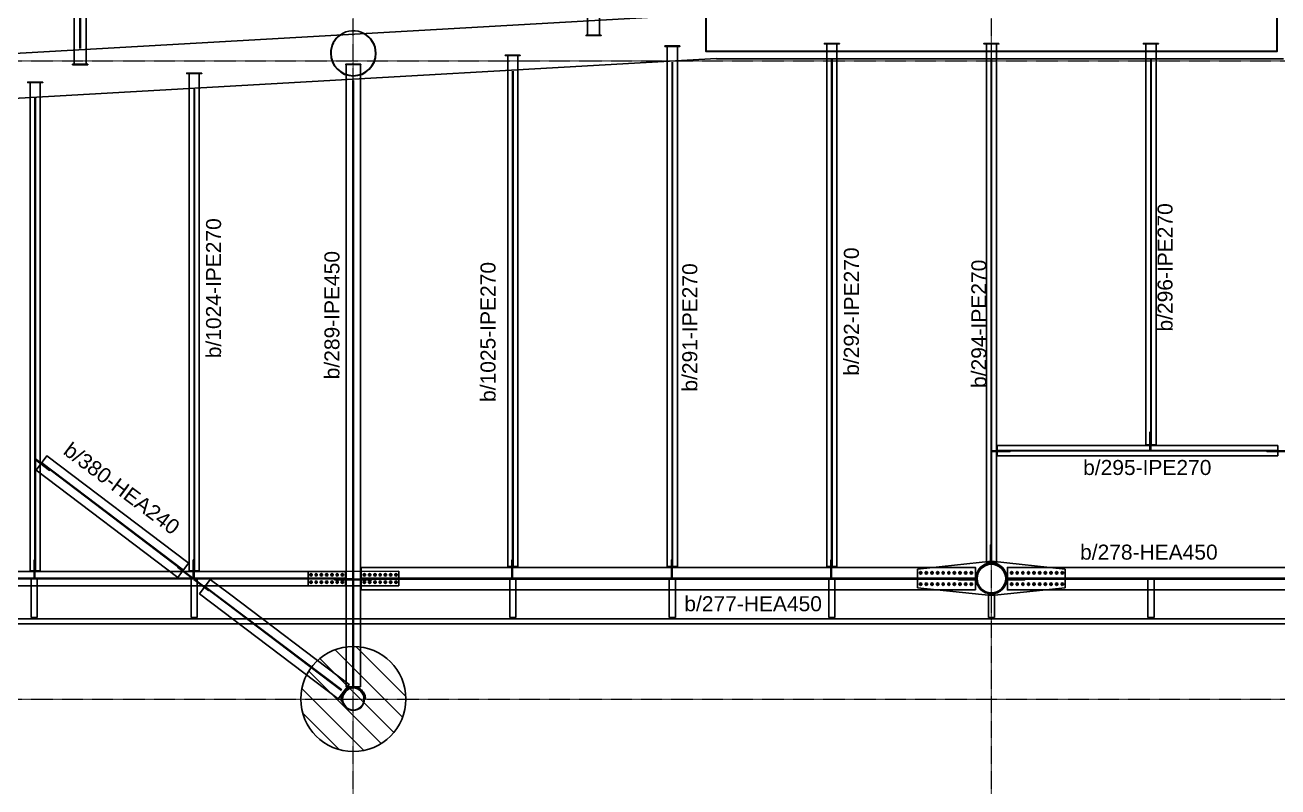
# Model space of a CAD drawing. Header units: millimetres. Extents: x -1715 to 93033, y -21962 to 25119.
# Drawn here: x 33464 to 50153, y -5033 to 5113 of the extents above; entities that cross this region are included whole.
import ezdxf
from ezdxf.enums import TextEntityAlignment as Align

# ---------------------------------------------------------------- set-up
doc = ezdxf.new("R2010")
doc.units = ezdxf.units.MM
doc.header["$LTSCALE"] = 0.4
doc.linetypes.add('Grid Line', pattern=[3.33375, 1.905, -0.47625, 0.47625, -0.47625])
for name, color, linetype, lineweight in [('0-1', 250, 'Continuous', 5), ('E_COLUMNAS', 1, 'Continuous', 18), ('E_COLUMNAS-1', 1, 'Continuous', 25), ('E_EJES-1', 8, 'Grid Line', 9), ('E_MUROS', 2, 'Continuous', 18), ('E_MUROS-1', 2, 'Continuous', 35), ('E_TEXTO', 3, 'Continuous', 9), ('E_VIGAS-1', 31, 'Continuous', 25), ('E_VIGAS-2', 252, 'Continuous', 25), ('S-COLS-HDLN-1', 52, 'Continuous', 35)]:
    doc.layers.add(name, color=color, linetype=linetype, lineweight=lineweight)
doc.layers.add('A_ALMA', color=255, linetype='Continuous')
doc.layers.add('P-PLATINA', color=6, linetype='Continuous')
doc.styles.add('VERDANA', font='arial.ttf')

# ---------------------------------------------------------------- blocks, each defined once
blk = doc.blocks.new('EST_SFM_VIGA-METALICA-SECCION-C - EST_SFM_VIGA-METALICA-UPN160-1509776-_14_00m_N_E_-NIVEL-4 DOC')
at = {"layer": 'E_VIGAS-1'}
for p, q in [((44.822, 0.047), (-44.831, 0.047)), ((-44.831, -0.018), (44.822, -0.018))]:
    blk.add_line(p, q, dxfattribs=at)
blk = doc.blocks.new('DCTIB_CNI_EST_MOD-1A-FAC_0001_rvt-1-_14_00m_N_E_-NIVEL-4 DOC')
at = {"layer": 'E_VIGAS-1'}
for p, q in [((-52.953, 142.261), (-52.871, 142.261)), ((-52.953, 141.749), (-52.953, 142.261)), ((-52.871, 141.749), (-52.871, 142.261)), ((-50.823, 142.261), (-50.741, 142.261)), ((-50.823, 141.749), (-50.823, 142.261)), ((-50.741, 141.749), (-50.741, 142.261)), ((-46.578, 142.261), (-46.496, 142.261)), ((-46.578, 141.749), (-46.578, 142.261)), ((-46.496, 141.749), (-46.496, 142.261)), ((-44.453, 142.261), (-44.371, 142.261)), ((-44.453, 141.749), (-44.453, 142.261)), ((-44.371, 141.749), (-44.371, 142.261)), ((-42.328, 142.261), (-42.246, 142.261)), ((-42.328, 141.749), (-42.328, 142.261)), ((-42.246, 141.749), (-42.246, 142.261)), ((-38.078, 142.26), (-37.996, 142.26)), ((-38.078, 141.749), (-38.078, 142.26)), ((-37.996, 141.749), (-37.996, 142.26)), ((-40.203, 142.062), (-40.121, 142.062)), ((-40.203, 141.749), (-40.203, 142.062)), ((-40.121, 141.749), (-40.121, 142.062)), ((-52.871, 141.749), (-52.953, 141.749)), ((-52.953, 141.748), (-52.953, 141.749)), ((-52.953, 141.749), (-52.871, 141.749)), ((-52.925, 141.748), (-52.953, 141.748)), ((-52.915, 141.743), (-52.915, 141.748)), ((-52.915, 141.729), (-52.915, 141.743)), ((-52.91, 141.748), (-52.91, 141.743)), ((-52.91, 141.743), (-52.91, 141.729)), ((-52.871, 141.748), (-52.899, 141.748)), ((-52.871, 141.749), (-52.871, 141.748)), ((-50.741, 141.749), (-50.823, 141.749)), ((-50.823, 141.748), (-50.823, 141.749)), ((-50.823, 141.749), (-50.741, 141.749)), ((-50.795, 141.748), (-50.823, 141.748)), ((-50.785, 141.743), (-50.785, 141.748)), ((-50.785, 141.729), (-50.785, 141.743)), ((-50.78, 141.748), (-50.78, 141.743)), ((-50.78, 141.743), (-50.78, 141.729)), ((-50.741, 141.748), (-50.769, 141.748)), ((-50.741, 141.749), (-50.741, 141.748)), ((-46.496, 141.749), (-46.578, 141.749)), ((-46.578, 141.748), (-46.578, 141.749)), ((-46.578, 141.749), (-46.496, 141.749)), ((-46.55, 141.748), (-46.578, 141.748)), ((-46.539, 141.743), (-46.539, 141.748)), ((-46.539, 141.729), (-46.539, 141.743)), ((-46.534, 141.748), (-46.534, 141.743)), ((-46.534, 141.743), (-46.534, 141.729)), ((-46.496, 141.748), (-46.524, 141.748)), ((-46.496, 141.749), (-46.496, 141.748)), ((-44.371, 141.749), (-44.453, 141.749)), ((-44.453, 141.748), (-44.453, 141.749)), ((-44.453, 141.749), (-44.371, 141.749)), ((-44.425, 141.748), (-44.453, 141.748)), ((-44.414, 141.743), (-44.414, 141.748)), ((-44.414, 141.729), (-44.414, 141.743)), ((-44.409, 141.748), (-44.409, 141.743)), ((-44.409, 141.743), (-44.409, 141.729)), ((-44.371, 141.748), (-44.399, 141.748)), ((-44.371, 141.749), (-44.371, 141.748)), ((-42.246, 141.749), (-42.328, 141.749)), ((-42.328, 141.748), (-42.328, 141.749)), ((-42.328, 141.749), (-42.246, 141.749)), ((-42.3, 141.748), (-42.328, 141.748)), ((-42.289, 141.743), (-42.289, 141.748)), ((-42.289, 141.729), (-42.289, 141.743)), ((-42.284, 141.748), (-42.284, 141.743)), ((-42.284, 141.743), (-42.284, 141.729)), ((-42.246, 141.748), (-42.274, 141.748)), ((-42.246, 141.749), (-42.246, 141.748)), ((-40.121, 141.749), (-40.203, 141.749)), ((-40.203, 141.748), (-40.203, 141.749)), ((-40.203, 141.749), (-40.121, 141.749)), ((-40.175, 141.748), (-40.203, 141.748)), ((-40.165, 141.743), (-40.165, 141.748)), ((-40.165, 141.729), (-40.165, 141.743)), ((-40.16, 141.748), (-40.16, 141.743)), ((-40.16, 141.743), (-40.16, 141.729)), ((-40.121, 141.748), (-40.149, 141.748)), ((-40.121, 141.749), (-40.121, 141.748)), ((-37.996, 141.749), (-38.078, 141.749)), ((-38.078, 141.748), (-38.078, 141.749)), ((-38.078, 141.749), (-37.996, 141.749)), ((-38.05, 141.748), (-38.078, 141.748)), ((-38.039, 141.743), (-38.039, 141.748)), ((-38.039, 141.737), (-38.039, 141.743)), ((-38.034, 141.737), (-38.039, 141.737)), ((-38.034, 141.748), (-38.034, 141.743)), ((-38.034, 141.743), (-38.034, 141.737)), ((-37.996, 141.748), (-38.024, 141.748)), ((-37.996, 141.749), (-37.996, 141.748))]:
    blk.add_line(p, q, dxfattribs=at)
for points, knots in [([(-52.925, 141.748), (-52.924, 141.748), (-52.923, 141.748), (-52.92, 141.748), (-52.918, 141.747), (-52.916, 141.747), (-52.915, 141.745), (-52.915, 141.744), (-52.915, 141.743)], [0, 0, 0, 0, 0.142857, 0.285714, 0.428571, 0.571429, 0.785714, 1, 1, 1, 1]), ([(-52.915, 141.743), (-52.915, 141.744), (-52.915, 141.745), (-52.917, 141.747), (-52.918, 141.747), (-52.92, 141.748), (-52.921, 141.748), (-52.922, 141.748), (-52.924, 141.748), (-52.925, 141.748)], [0, 0, 0, 0, 0.285714, 0.428571, 0.571429, 0.678571, 0.732143, 0.785714, 1, 1, 1, 1]), ([(-52.899, 141.748), (-52.9, 141.748), (-52.901, 141.748), (-52.904, 141.748), (-52.906, 141.747), (-52.908, 141.747), (-52.909, 141.745), (-52.91, 141.744), (-52.91, 141.743)], [0, 0, 0, 0, 0.142857, 0.285714, 0.428571, 0.571429, 0.785714, 1, 1, 1, 1]), ([(-52.91, 141.743), (-52.91, 141.744), (-52.909, 141.745), (-52.908, 141.747), (-52.906, 141.747), (-52.905, 141.748), (-52.904, 141.748), (-52.902, 141.748), (-52.9, 141.748), (-52.899, 141.748)], [0, 0, 0, 0, 0.285714, 0.428571, 0.571429, 0.678571, 0.732143, 0.785714, 1, 1, 1, 1]), ([(-50.795, 141.748), (-50.794, 141.748), (-50.793, 141.748), (-50.79, 141.748), (-50.788, 141.747), (-50.786, 141.747), (-50.785, 141.745), (-50.785, 141.744), (-50.785, 141.743)], [0, 0, 0, 0, 0.142857, 0.285714, 0.428571, 0.571429, 0.785714, 1, 1, 1, 1]), ([(-50.785, 141.743), (-50.785, 141.744), (-50.785, 141.745), (-50.787, 141.747), (-50.788, 141.747), (-50.79, 141.748), (-50.791, 141.748), (-50.792, 141.748), (-50.794, 141.748), (-50.795, 141.748)], [0, 0, 0, 0, 0.285714, 0.428571, 0.571429, 0.678571, 0.732143, 0.785714, 1, 1, 1, 1]), ([(-50.769, 141.748), (-50.77, 141.748), (-50.771, 141.748), (-50.774, 141.748), (-50.776, 141.747), (-50.778, 141.747), (-50.779, 141.745), (-50.78, 141.744), (-50.78, 141.743)], [0, 0, 0, 0, 0.142857, 0.285714, 0.428571, 0.571429, 0.785714, 1, 1, 1, 1]), ([(-50.78, 141.743), (-50.78, 141.744), (-50.779, 141.745), (-50.778, 141.747), (-50.776, 141.747), (-50.775, 141.748), (-50.774, 141.748), (-50.772, 141.748), (-50.77, 141.748), (-50.769, 141.748)], [0, 0, 0, 0, 0.285714, 0.428571, 0.571429, 0.678571, 0.732143, 0.785714, 1, 1, 1, 1]), ([(-46.55, 141.748), (-46.549, 141.748), (-46.548, 141.748), (-46.545, 141.748), (-46.543, 141.747), (-46.541, 141.747), (-46.54, 141.745), (-46.539, 141.744), (-46.539, 141.743)], [0, 0, 0, 0, 0.142857, 0.285714, 0.428571, 0.571429, 0.785714, 1, 1, 1, 1]), ([(-46.539, 141.743), (-46.539, 141.744), (-46.54, 141.745), (-46.541, 141.747), (-46.543, 141.747), (-46.544, 141.748), (-46.545, 141.748), (-46.547, 141.748), (-46.549, 141.748), (-46.55, 141.748)], [0, 0, 0, 0, 0.285714, 0.428571, 0.571429, 0.678571, 0.732143, 0.785714, 1, 1, 1, 1]), ([(-46.524, 141.748), (-46.525, 141.748), (-46.526, 141.748), (-46.529, 141.748), (-46.531, 141.747), (-46.533, 141.747), (-46.534, 141.745), (-46.534, 141.744), (-46.534, 141.743)], [0, 0, 0, 0, 0.142857, 0.285714, 0.428571, 0.571429, 0.785714, 1, 1, 1, 1]), ([(-46.534, 141.743), (-46.534, 141.744), (-46.534, 141.745), (-46.532, 141.747), (-46.531, 141.747), (-46.529, 141.748), (-46.528, 141.748), (-46.527, 141.748), (-46.525, 141.748), (-46.524, 141.748)], [0, 0, 0, 0, 0.285714, 0.428571, 0.571429, 0.678571, 0.732143, 0.785714, 1, 1, 1, 1]), ([(-44.425, 141.748), (-44.424, 141.748), (-44.423, 141.748), (-44.42, 141.748), (-44.418, 141.747), (-44.416, 141.747), (-44.415, 141.745), (-44.414, 141.744), (-44.414, 141.743)], [0, 0, 0, 0, 0.142857, 0.285714, 0.428571, 0.571429, 0.785714, 1, 1, 1, 1]), ([(-44.414, 141.743), (-44.414, 141.744), (-44.415, 141.745), (-44.416, 141.747), (-44.418, 141.747), (-44.419, 141.748), (-44.42, 141.748), (-44.422, 141.748), (-44.424, 141.748), (-44.425, 141.748)], [0, 0, 0, 0, 0.285714, 0.428571, 0.571429, 0.678571, 0.732143, 0.785714, 1, 1, 1, 1]), ([(-44.399, 141.748), (-44.4, 141.748), (-44.401, 141.748), (-44.404, 141.748), (-44.406, 141.747), (-44.408, 141.747), (-44.409, 141.745), (-44.409, 141.744), (-44.409, 141.743)], [0, 0, 0, 0, 0.142857, 0.285714, 0.428571, 0.571429, 0.785714, 1, 1, 1, 1]), ([(-44.409, 141.743), (-44.409, 141.744), (-44.409, 141.745), (-44.407, 141.747), (-44.406, 141.747), (-44.404, 141.748), (-44.403, 141.748), (-44.402, 141.748), (-44.4, 141.748), (-44.399, 141.748)], [0, 0, 0, 0, 0.285714, 0.428571, 0.571429, 0.678571, 0.732143, 0.785714, 1, 1, 1, 1]), ([(-42.3, 141.748), (-42.299, 141.748), (-42.298, 141.748), (-42.295, 141.748), (-42.293, 141.747), (-42.291, 141.747), (-42.29, 141.745), (-42.289, 141.744), (-42.289, 141.743)], [0, 0, 0, 0, 0.142857, 0.285714, 0.428571, 0.571429, 0.785714, 1, 1, 1, 1]), ([(-42.289, 141.743), (-42.289, 141.744), (-42.29, 141.745), (-42.291, 141.747), (-42.293, 141.747), (-42.294, 141.748), (-42.295, 141.748), (-42.297, 141.748), (-42.299, 141.748), (-42.3, 141.748)], [0, 0, 0, 0, 0.285714, 0.428571, 0.571429, 0.678571, 0.732143, 0.785714, 1, 1, 1, 1]), ([(-42.274, 141.748), (-42.275, 141.748), (-42.276, 141.748), (-42.279, 141.748), (-42.281, 141.747), (-42.283, 141.747), (-42.284, 141.745), (-42.284, 141.744), (-42.284, 141.743)], [0, 0, 0, 0, 0.142857, 0.285714, 0.428571, 0.571429, 0.785714, 1, 1, 1, 1]), ([(-42.284, 141.743), (-42.284, 141.744), (-42.284, 141.745), (-42.282, 141.747), (-42.281, 141.747), (-42.279, 141.748), (-42.278, 141.748), (-42.277, 141.748), (-42.275, 141.748), (-42.274, 141.748)], [0, 0, 0, 0, 0.285714, 0.428571, 0.571429, 0.678571, 0.732143, 0.785714, 1, 1, 1, 1]), ([(-40.175, 141.748), (-40.174, 141.748), (-40.173, 141.748), (-40.17, 141.748), (-40.168, 141.747), (-40.166, 141.747), (-40.165, 141.745), (-40.165, 141.744), (-40.165, 141.743)], [0, 0, 0, 0, 0.142857, 0.285714, 0.428571, 0.571429, 0.785714, 1, 1, 1, 1]), ([(-40.165, 141.743), (-40.165, 141.744), (-40.165, 141.745), (-40.167, 141.747), (-40.168, 141.747), (-40.17, 141.748), (-40.171, 141.748), (-40.172, 141.748), (-40.174, 141.748), (-40.175, 141.748)], [0, 0, 0, 0, 0.285714, 0.428571, 0.571429, 0.678571, 0.732143, 0.785714, 1, 1, 1, 1]), ([(-40.149, 141.748), (-40.15, 141.748), (-40.151, 141.748), (-40.154, 141.748), (-40.156, 141.747), (-40.158, 141.747), (-40.159, 141.745), (-40.16, 141.744), (-40.16, 141.743)], [0, 0, 0, 0, 0.142857, 0.285714, 0.428571, 0.571429, 0.785714, 1, 1, 1, 1]), ([(-40.16, 141.743), (-40.16, 141.744), (-40.159, 141.745), (-40.158, 141.747), (-40.156, 141.747), (-40.155, 141.748), (-40.154, 141.748), (-40.152, 141.748), (-40.15, 141.748), (-40.149, 141.748)], [0, 0, 0, 0, 0.285714, 0.428571, 0.571429, 0.678571, 0.732143, 0.785714, 1, 1, 1, 1]), ([(-38.05, 141.748), (-38.049, 141.748), (-38.048, 141.748), (-38.045, 141.748), (-38.043, 141.747), (-38.041, 141.747), (-38.04, 141.745), (-38.039, 141.744), (-38.039, 141.743)], [0, 0, 0, 0, 0.142857, 0.285714, 0.428571, 0.571429, 0.785714, 1, 1, 1, 1]), ([(-38.039, 141.743), (-38.039, 141.744), (-38.04, 141.745), (-38.041, 141.747), (-38.043, 141.747), (-38.044, 141.748), (-38.045, 141.748), (-38.047, 141.748), (-38.049, 141.748), (-38.05, 141.748)], [0, 0, 0, 0, 0.285714, 0.428571, 0.571429, 0.678571, 0.732143, 0.785714, 1, 1, 1, 1]), ([(-38.024, 141.748), (-38.025, 141.748), (-38.026, 141.748), (-38.029, 141.748), (-38.031, 141.747), (-38.033, 141.747), (-38.034, 141.745), (-38.034, 141.744), (-38.034, 141.743)], [0, 0, 0, 0, 0.142857, 0.285714, 0.428571, 0.571429, 0.785714, 1, 1, 1, 1]), ([(-38.034, 141.743), (-38.034, 141.744), (-38.034, 141.745), (-38.032, 141.747), (-38.031, 141.747), (-38.029, 141.748), (-38.028, 141.748), (-38.027, 141.748), (-38.025, 141.748), (-38.024, 141.748)], [0, 0, 0, 0, 0.285714, 0.428571, 0.571429, 0.678571, 0.732143, 0.785714, 1, 1, 1, 1])]:
    blk.add_open_spline(points, degree=3, knots=knots, dxfattribs=at)
blk.add_blockref('EST_SFM_VIGA-METALICA-SECCION-C - EST_SFM_VIGA-METALICA-UPN160-1509776-_14_00m_N_E_-NIVEL-4 DOC', (-41.042, 141.682), dxfattribs=at)
blk = doc.blocks.new('Bolt-102891108-3016 - 1511')
at = {"color": 253, "linetype": 'Continuous'}
for p, q in [((46203, 11671), (46218, 11680)), ((46203, 11654), (46203, 11671)), ((46218, 11645), (46203, 11654)), ((46203, 11571), (46218, 11580)), ((46203, 11554), (46203, 11571)), ((46218, 11545), (46203, 11554)), ((46218, 11680), (46233, 11671)), ((46233, 11654), (46218, 11645)), ((46218, 11580), (46233, 11571)), ((46233, 11554), (46218, 11545)), ((46233, 11671), (46233, 11654)), ((46233, 11571), (46233, 11554)), ((46273, 11671), (46288, 11680)), ((46273, 11654), (46273, 11671)), ((46288, 11645), (46273, 11654)), ((46273, 11571), (46288, 11580)), ((46273, 11554), (46273, 11571)), ((46288, 11545), (46273, 11554)), ((46288, 11680), (46303, 11671)), ((46303, 11654), (46288, 11645)), ((46288, 11580), (46303, 11571)), ((46303, 11554), (46288, 11545)), ((46303, 11671), (46303, 11654)), ((46303, 11571), (46303, 11554)), ((46343, 11671), (46358, 11680)), ((46343, 11654), (46343, 11671)), ((46358, 11645), (46343, 11654)), ((46343, 11571), (46358, 11580)), ((46343, 11554), (46343, 11571)), ((46358, 11545), (46343, 11554)), ((46358, 11680), (46373, 11671)), ((46373, 11654), (46358, 11645)), ((46358, 11580), (46373, 11571)), ((46373, 11554), (46358, 11545)), ((46373, 11671), (46373, 11654)), ((46373, 11571), (46373, 11554)), ((46413, 11671), (46428, 11680)), ((46413, 11654), (46413, 11671)), ((46428, 11645), (46413, 11654)), ((46413, 11571), (46428, 11580)), ((46413, 11554), (46413, 11571)), ((46428, 11545), (46413, 11554)), ((46428, 11680), (46443, 11671)), ((46443, 11654), (46428, 11645)), ((46428, 11580), (46443, 11571)), ((46443, 11554), (46428, 11545)), ((46443, 11671), (46443, 11654)), ((46443, 11571), (46443, 11554)), ((46483, 11671), (46498, 11680)), ((46483, 11654), (46483, 11671)), ((46498, 11645), (46483, 11654)), ((46483, 11571), (46498, 11580)), ((46483, 11554), (46483, 11571)), ((46498, 11545), (46483, 11554)), ((46498, 11680), (46513, 11671)), ((46513, 11654), (46498, 11645)), ((46498, 11580), (46513, 11571)), ((46513, 11554), (46498, 11545)), ((46513, 11671), (46513, 11654)), ((46513, 11571), (46513, 11554)), ((46553, 11671), (46568, 11680)), ((46553, 11654), (46553, 11671)), ((46568, 11645), (46553, 11654)), ((46553, 11571), (46568, 11580)), ((46553, 11554), (46553, 11571)), ((46568, 11545), (46553, 11554)), ((46568, 11680), (46583, 11671)), ((46583, 11654), (46568, 11645)), ((46568, 11580), (46583, 11571)), ((46583, 11554), (46568, 11545)), ((46583, 11671), (46583, 11654)), ((46583, 11571), (46583, 11554)), ((46623, 11671), (46638, 11680)), ((46623, 11654), (46623, 11671)), ((46638, 11645), (46623, 11654)), ((46623, 11571), (46638, 11580)), ((46623, 11554), (46623, 11571)), ((46638, 11545), (46623, 11554)), ((46638, 11680), (46653, 11671)), ((46653, 11654), (46638, 11645)), ((46638, 11580), (46653, 11571)), ((46653, 11554), (46638, 11545)), ((46653, 11671), (46653, 11654)), ((46653, 11571), (46653, 11554))]:
    blk.add_line(p, q, dxfattribs=at)
for centre, radius, start, end in [((46218, 11663), 11.5, 18, 198), ((46218, 11563), 11.5, 18, 198), ((46218, 11663), 11.5, 198, 18), ((46218, 11563), 11.5, 198, 18), ((46218, 11663), 10, 90, 270), ((46218, 11563), 10, 90, 270), ((46218, 11663), 10, 270, 90), ((46218, 11563), 10, 270, 90), ((46288, 11663), 11.5, 18, 198), ((46288, 11563), 11.5, 18, 198), ((46288, 11663), 11.5, 198, 18), ((46288, 11563), 11.5, 198, 18), ((46288, 11663), 10, 90, 270), ((46288, 11563), 10, 90, 270), ((46288, 11663), 10, 270, 90), ((46288, 11563), 10, 270, 90), ((46358, 11663), 11.5, 18, 198), ((46358, 11563), 11.5, 18, 198), ((46358, 11663), 11.5, 198, 18), ((46358, 11563), 11.5, 198, 18), ((46358, 11663), 10, 90, 270), ((46358, 11563), 10, 90, 270), ((46358, 11663), 10, 270, 90), ((46358, 11563), 10, 270, 90), ((46428, 11663), 11.5, 18, 198), ((46428, 11563), 11.5, 18, 198), ((46428, 11663), 11.5, 198, 18), ((46428, 11563), 11.5, 198, 18), ((46428, 11663), 10, 90, 270), ((46428, 11563), 10, 90, 270), ((46428, 11663), 10, 270, 90), ((46428, 11563), 10, 270, 90), ((46498, 11663), 11.5, 18, 198), ((46498, 11563), 11.5, 18, 198), ((46498, 11663), 11.5, 198, 18), ((46498, 11563), 11.5, 198, 18), ((46498, 11663), 10, 90, 270), ((46498, 11563), 10, 90, 270), ((46498, 11663), 10, 270, 90), ((46498, 11563), 10, 270, 90), ((46568, 11663), 11.5, 18, 198), ((46568, 11563), 11.5, 18, 198), ((46568, 11663), 11.5, 198, 18), ((46568, 11563), 11.5, 198, 18), ((46568, 11663), 10, 90, 270), ((46568, 11563), 10, 90, 270), ((46568, 11663), 10, 270, 90), ((46568, 11563), 10, 270, 90), ((46638, 11663), 11.5, 18, 198), ((46638, 11563), 11.5, 18, 198), ((46638, 11663), 11.5, 198, 18), ((46638, 11563), 11.5, 198, 18), ((46638, 11663), 10, 90, 270), ((46638, 11563), 10, 90, 270), ((46638, 11663), 10, 270, 90), ((46638, 11563), 10, 270, 90)]:
    blk.add_arc(centre, radius, start, end, dxfattribs=at)
blk = doc.blocks.new('Part-102891108-2732 - 1511')
at = {"color": 253, "linetype": 'Continuous'}
for p, q in [((54300, 11738), (55282, 11843)), ((54300, 11488), (54300, 11738)), ((55282, 11843), (56266, 11739)), ((56266, 11739), (56266, 11489)), ((55283, 11387), (54300, 11488)), ((56266, 11489), (55283, 11387))]:
    blk.add_line(p, q, dxfattribs=at)
for start, end in [(80, 260), (260, 80)]:
    blk.add_arc((55283, 11615), 206, start, end, dxfattribs=at)
blk = doc.blocks.new('Bolt-102891108-2737 - 1511')
at = {"color": 253, "linetype": 'Continuous'}
for p, q in [((55536, 11697), (55551, 11706)), ((55536, 11680), (55536, 11697)), ((55551, 11706), (55566, 11697)), ((55566, 11697), (55566, 11680)), ((55611, 11697), (55626, 11706)), ((55611, 11680), (55611, 11697)), ((55626, 11706), (55641, 11697)), ((55641, 11697), (55641, 11680)), ((55686, 11697), (55701, 11706)), ((55686, 11680), (55686, 11697)), ((55701, 11706), (55716, 11697)), ((55716, 11697), (55716, 11680)), ((55761, 11697), (55776, 11706)), ((55761, 11680), (55761, 11697)), ((55776, 11706), (55791, 11697)), ((55791, 11697), (55791, 11680)), ((55836, 11697), (55851, 11706)), ((55836, 11680), (55836, 11697)), ((55851, 11706), (55866, 11697)), ((55866, 11697), (55866, 11680)), ((55911, 11697), (55926, 11706)), ((55911, 11680), (55911, 11697)), ((55926, 11706), (55941, 11697)), ((55941, 11697), (55941, 11680)), ((55986, 11697), (56001, 11706)), ((55986, 11680), (55986, 11697)), ((56001, 11706), (56016, 11697)), ((56016, 11697), (56016, 11680)), ((56061, 11697), (56076, 11706)), ((56061, 11680), (56061, 11697)), ((56076, 11706), (56091, 11697)), ((56091, 11697), (56091, 11680)), ((56136, 11697), (56151, 11706)), ((56136, 11680), (56136, 11697)), ((56151, 11706), (56166, 11697)), ((56166, 11697), (56166, 11680)), ((56211, 11697), (56226, 11706)), ((56211, 11680), (56211, 11697)), ((56226, 11706), (56241, 11697)), ((56241, 11697), (56241, 11680)), ((55551, 11671), (55536, 11680)), ((55536, 11547), (55551, 11556)), ((55536, 11530), (55536, 11547)), ((55551, 11521), (55536, 11530)), ((55566, 11680), (55551, 11671)), ((55551, 11556), (55566, 11547)), ((55566, 11530), (55551, 11521)), ((55566, 11547), (55566, 11530)), ((55626, 11671), (55611, 11680)), ((55611, 11547), (55626, 11556)), ((55611, 11530), (55611, 11547)), ((55626, 11521), (55611, 11530)), ((55641, 11680), (55626, 11671)), ((55626, 11556), (55641, 11547)), ((55641, 11530), (55626, 11521)), ((55641, 11547), (55641, 11530)), ((55701, 11671), (55686, 11680)), ((55686, 11547), (55701, 11556)), ((55686, 11530), (55686, 11547)), ((55701, 11521), (55686, 11530)), ((55716, 11680), (55701, 11671)), ((55701, 11556), (55716, 11547)), ((55716, 11530), (55701, 11521)), ((55716, 11547), (55716, 11530)), ((55776, 11671), (55761, 11680)), ((55761, 11547), (55776, 11556)), ((55761, 11530), (55761, 11547)), ((55776, 11521), (55761, 11530)), ((55791, 11680), (55776, 11671)), ((55776, 11556), (55791, 11547)), ((55791, 11530), (55776, 11521)), ((55791, 11547), (55791, 11530)), ((55851, 11671), (55836, 11680)), ((55836, 11547), (55851, 11556)), ((55836, 11530), (55836, 11547)), ((55851, 11521), (55836, 11530)), ((55866, 11680), (55851, 11671)), ((55851, 11556), (55866, 11547)), ((55866, 11530), (55851, 11521)), ((55866, 11547), (55866, 11530)), ((55926, 11671), (55911, 11680)), ((55911, 11547), (55926, 11556)), ((55911, 11530), (55911, 11547)), ((55926, 11521), (55911, 11530)), ((55941, 11680), (55926, 11671)), ((55926, 11556), (55941, 11547)), ((55941, 11530), (55926, 11521)), ((55941, 11547), (55941, 11530)), ((56001, 11671), (55986, 11680)), ((55986, 11547), (56001, 11556)), ((55986, 11530), (55986, 11547)), ((56001, 11521), (55986, 11530)), ((56016, 11680), (56001, 11671)), ((56001, 11556), (56016, 11547)), ((56016, 11530), (56001, 11521)), ((56016, 11547), (56016, 11530)), ((56076, 11671), (56061, 11680)), ((56061, 11547), (56076, 11556)), ((56061, 11530), (56061, 11547)), ((56076, 11521), (56061, 11530)), ((56091, 11680), (56076, 11671)), ((56076, 11556), (56091, 11547)), ((56091, 11530), (56076, 11521)), ((56091, 11547), (56091, 11530)), ((56151, 11671), (56136, 11680)), ((56136, 11547), (56151, 11556)), ((56136, 11530), (56136, 11547)), ((56151, 11521), (56136, 11530)), ((56166, 11680), (56151, 11671)), ((56151, 11556), (56166, 11547)), ((56166, 11530), (56151, 11521)), ((56166, 11547), (56166, 11530)), ((56226, 11671), (56211, 11680)), ((56211, 11547), (56226, 11556)), ((56211, 11530), (56211, 11547)), ((56226, 11521), (56211, 11530)), ((56241, 11680), (56226, 11671)), ((56226, 11556), (56241, 11547)), ((56241, 11530), (56226, 11521)), ((56241, 11547), (56241, 11530))]:
    blk.add_line(p, q, dxfattribs=at)
for centre, radius, start, end in [((55551, 11688), 11.5, 18, 198), ((55551, 11688), 11.5, 198, 18), ((55551, 11688), 10, 90, 270), ((55551, 11688), 10, 270, 90), ((55626, 11688), 11.5, 18, 198), ((55626, 11688), 11.5, 198, 18), ((55626, 11688), 10, 90, 270), ((55626, 11688), 10, 270, 90), ((55701, 11688), 11.5, 18, 198), ((55701, 11688), 11.5, 198, 18), ((55701, 11688), 10, 90, 270), ((55701, 11688), 10, 270, 90), ((55776, 11688), 11.5, 18, 198), ((55776, 11688), 11.5, 198, 18), ((55776, 11688), 10, 90, 270), ((55776, 11688), 10, 270, 90), ((55851, 11688), 11.5, 18, 198), ((55851, 11688), 11.5, 198, 18), ((55851, 11688), 10, 90, 270), ((55851, 11688), 10, 270, 90), ((55926, 11688), 11.5, 18, 198), ((55926, 11688), 11.5, 198, 18), ((55926, 11688), 10, 90, 270), ((55926, 11688), 10, 270, 90), ((56001, 11688), 11.5, 18, 198), ((56001, 11688), 11.5, 198, 18), ((56001, 11688), 10, 90, 270), ((56001, 11688), 10, 270, 90), ((56076, 11688), 11.5, 18, 198), ((56076, 11688), 11.5, 198, 18), ((56076, 11688), 10, 90, 270), ((56076, 11688), 10, 270, 90), ((56151, 11688), 11.5, 18, 198), ((56151, 11688), 11.5, 198, 18), ((56151, 11688), 10, 90, 270), ((56151, 11688), 10, 270, 90), ((56226, 11688), 11.5, 18, 198), ((56226, 11688), 11.5, 198, 18), ((56226, 11688), 10, 90, 270), ((56226, 11688), 10, 270, 90), ((55551, 11538), 11.5, 18, 198), ((55551, 11538), 11.5, 198, 18), ((55551, 11538), 10, 90, 270), ((55551, 11538), 10, 270, 90), ((55626, 11538), 11.5, 18, 198), ((55626, 11538), 11.5, 198, 18), ((55626, 11538), 10, 90, 270), ((55626, 11538), 10, 270, 90), ((55701, 11538), 11.5, 18, 198), ((55701, 11538), 11.5, 198, 18), ((55701, 11538), 10, 90, 270), ((55701, 11538), 10, 270, 90), ((55776, 11538), 11.5, 18, 198), ((55776, 11538), 11.5, 198, 18), ((55776, 11538), 10, 90, 270), ((55776, 11538), 10, 270, 90), ((55851, 11538), 11.5, 18, 198), ((55851, 11538), 11.5, 198, 18), ((55851, 11538), 10, 90, 270), ((55851, 11538), 10, 270, 90), ((55926, 11538), 11.5, 18, 198), ((55926, 11538), 11.5, 198, 18), ((55926, 11538), 10, 90, 270), ((55926, 11538), 10, 270, 90), ((56001, 11538), 11.5, 18, 198), ((56001, 11538), 11.5, 198, 18), ((56001, 11538), 10, 90, 270), ((56001, 11538), 10, 270, 90), ((56076, 11538), 11.5, 18, 198), ((56076, 11538), 11.5, 198, 18), ((56076, 11538), 10, 90, 270), ((56076, 11538), 10, 270, 90), ((56151, 11538), 11.5, 18, 198), ((56151, 11538), 11.5, 198, 18), ((56151, 11538), 10, 90, 270), ((56151, 11538), 10, 270, 90), ((56226, 11538), 11.5, 18, 198), ((56226, 11538), 11.5, 198, 18), ((56226, 11538), 10, 90, 270), ((56226, 11538), 10, 270, 90)]:
    blk.add_arc(centre, radius, start, end, dxfattribs=at)
blk = doc.blocks.new('Bolt-102891108-2738 - 1511')
at = {"color": 253, "linetype": 'Continuous'}
for p, q in [((54325, 11697), (54340, 11706)), ((54325, 11680), (54325, 11697)), ((54340, 11706), (54355, 11697)), ((54355, 11697), (54355, 11680)), ((54400, 11697), (54415, 11706)), ((54400, 11680), (54400, 11697)), ((54415, 11706), (54430, 11697)), ((54430, 11697), (54430, 11680)), ((54475, 11697), (54490, 11706)), ((54475, 11680), (54475, 11697)), ((54490, 11706), (54505, 11697)), ((54505, 11697), (54505, 11680)), ((54550, 11697), (54565, 11706)), ((54550, 11680), (54550, 11697)), ((54565, 11706), (54580, 11697)), ((54580, 11697), (54580, 11680)), ((54625, 11697), (54640, 11706)), ((54625, 11680), (54625, 11697)), ((54640, 11706), (54655, 11697)), ((54655, 11697), (54655, 11680)), ((54700, 11697), (54715, 11706)), ((54700, 11680), (54700, 11697)), ((54715, 11706), (54730, 11697)), ((54730, 11697), (54730, 11680)), ((54775, 11697), (54790, 11706)), ((54775, 11680), (54775, 11697)), ((54790, 11706), (54805, 11697)), ((54805, 11697), (54805, 11680)), ((54850, 11697), (54865, 11706)), ((54850, 11680), (54850, 11697)), ((54865, 11706), (54880, 11697)), ((54880, 11697), (54880, 11680)), ((54925, 11697), (54940, 11706)), ((54925, 11680), (54925, 11697)), ((54940, 11706), (54955, 11697)), ((54955, 11697), (54955, 11680)), ((55000, 11697), (55015, 11706)), ((55000, 11680), (55000, 11697)), ((55015, 11706), (55030, 11697)), ((55030, 11697), (55030, 11680)), ((54340, 11671), (54325, 11680)), ((54325, 11547), (54340, 11556)), ((54325, 11530), (54325, 11547)), ((54340, 11521), (54325, 11530)), ((54355, 11680), (54340, 11671)), ((54340, 11556), (54355, 11547)), ((54355, 11530), (54340, 11521)), ((54355, 11547), (54355, 11530)), ((54415, 11671), (54400, 11680)), ((54400, 11547), (54415, 11556)), ((54400, 11530), (54400, 11547)), ((54415, 11521), (54400, 11530)), ((54430, 11680), (54415, 11671)), ((54415, 11556), (54430, 11547)), ((54430, 11530), (54415, 11521)), ((54430, 11547), (54430, 11530)), ((54490, 11671), (54475, 11680)), ((54475, 11547), (54490, 11556)), ((54475, 11530), (54475, 11547)), ((54490, 11521), (54475, 11530)), ((54505, 11680), (54490, 11671)), ((54490, 11556), (54505, 11547)), ((54505, 11530), (54490, 11521)), ((54505, 11547), (54505, 11530)), ((54565, 11671), (54550, 11680)), ((54550, 11547), (54565, 11556)), ((54550, 11530), (54550, 11547)), ((54565, 11521), (54550, 11530)), ((54580, 11680), (54565, 11671)), ((54565, 11556), (54580, 11547)), ((54580, 11530), (54565, 11521)), ((54580, 11547), (54580, 11530)), ((54640, 11671), (54625, 11680)), ((54625, 11547), (54640, 11556)), ((54625, 11530), (54625, 11547)), ((54640, 11521), (54625, 11530)), ((54655, 11680), (54640, 11671)), ((54640, 11556), (54655, 11547)), ((54655, 11530), (54640, 11521)), ((54655, 11547), (54655, 11530)), ((54715, 11671), (54700, 11680)), ((54700, 11547), (54715, 11556)), ((54700, 11530), (54700, 11547)), ((54715, 11521), (54700, 11530)), ((54730, 11680), (54715, 11671)), ((54715, 11556), (54730, 11547)), ((54730, 11530), (54715, 11521)), ((54730, 11547), (54730, 11530)), ((54790, 11671), (54775, 11680)), ((54775, 11547), (54790, 11556)), ((54775, 11530), (54775, 11547)), ((54790, 11521), (54775, 11530)), ((54805, 11680), (54790, 11671)), ((54790, 11556), (54805, 11547)), ((54805, 11530), (54790, 11521)), ((54805, 11547), (54805, 11530)), ((54865, 11671), (54850, 11680)), ((54850, 11547), (54865, 11556)), ((54850, 11530), (54850, 11547)), ((54865, 11521), (54850, 11530)), ((54880, 11680), (54865, 11671)), ((54865, 11556), (54880, 11547)), ((54880, 11530), (54865, 11521)), ((54880, 11547), (54880, 11530)), ((54940, 11671), (54925, 11680)), ((54925, 11547), (54940, 11556)), ((54925, 11530), (54925, 11547)), ((54940, 11521), (54925, 11530)), ((54955, 11680), (54940, 11671)), ((54940, 11556), (54955, 11547)), ((54955, 11530), (54940, 11521)), ((54955, 11547), (54955, 11530)), ((55015, 11671), (55000, 11680)), ((55000, 11547), (55015, 11556)), ((55000, 11530), (55000, 11547)), ((55015, 11521), (55000, 11530)), ((55030, 11680), (55015, 11671)), ((55015, 11556), (55030, 11547)), ((55030, 11530), (55015, 11521)), ((55030, 11547), (55030, 11530))]:
    blk.add_line(p, q, dxfattribs=at)
for centre, radius, start, end in [((54340, 11688), 11.5, 18.0041, 198.0041), ((54340, 11688), 11.5, 198.0041, 18.0041), ((54340, 11688), 10, 90.0041, 270.0041), ((54340, 11688), 10, 270.0041, 90.0041), ((54415, 11688), 11.5, 18.0041, 198.0041), ((54415, 11688), 11.5, 198.0041, 18.0041), ((54415, 11688), 10, 90.0041, 270.0041), ((54415, 11688), 10, 270.0041, 90.0041), ((54490, 11688), 11.5, 18.0041, 198.0041), ((54490, 11688), 11.5, 198.0041, 18.0041), ((54490, 11688), 10, 90.0041, 270.0041), ((54490, 11688), 10, 270.0041, 90.0041), ((54565, 11688), 11.5, 18.0041, 198.0041), ((54565, 11688), 11.5, 198.0041, 18.0041), ((54565, 11688), 10, 90.0041, 270.0041), ((54565, 11688), 10, 270.0041, 90.0041), ((54640, 11688), 11.5, 18.0041, 198.0041), ((54640, 11688), 11.5, 198.0041, 18.0041), ((54640, 11688), 10, 90.0041, 270.0041), ((54640, 11688), 10, 270.0041, 90.0041), ((54715, 11688), 11.5, 18.0041, 198.0041), ((54715, 11688), 11.5, 198.0041, 18.0041), ((54715, 11688), 10, 90.0041, 270.0041), ((54715, 11688), 10, 270.0041, 90.0041), ((54790, 11688), 11.5, 18.0041, 198.0041), ((54790, 11688), 11.5, 198.0041, 18.0041), ((54790, 11688), 10, 90.0041, 270.0041), ((54790, 11688), 10, 270.0041, 90.0041), ((54865, 11688), 11.5, 18.0041, 198.0041), ((54865, 11688), 11.5, 198.0041, 18.0041), ((54865, 11688), 10, 90.0041, 270.0041), ((54865, 11688), 10, 270.0041, 90.0041), ((54940, 11688), 11.5, 18.0041, 198.0041), ((54940, 11688), 11.5, 198.0041, 18.0041), ((54940, 11688), 10, 90.0041, 270.0041), ((54940, 11688), 10, 270.0041, 90.0041), ((55015, 11688), 11.5, 18.0041, 198.0041), ((55015, 11688), 11.5, 198.0041, 18.0041), ((55015, 11688), 10, 90.0041, 270.0041), ((55015, 11688), 10, 270.0041, 90.0041), ((54340, 11538), 11.5, 18.0041, 198.0041), ((54340, 11538), 11.5, 198.0041, 18.0041), ((54340, 11538), 10, 90.0041, 270.0041), ((54340, 11538), 10, 270.0041, 90.0041), ((54415, 11538), 11.5, 18.0041, 198.0041), ((54415, 11538), 11.5, 198.0041, 18.0041), ((54415, 11538), 10, 90.0041, 270.0041), ((54415, 11538), 10, 270.0041, 90.0041), ((54490, 11538), 11.5, 18.0041, 198.0041), ((54490, 11538), 11.5, 198.0041, 18.0041), ((54490, 11538), 10, 90.0041, 270.0041), ((54490, 11538), 10, 270.0041, 90.0041), ((54565, 11538), 11.5, 18.0041, 198.0041), ((54565, 11538), 11.5, 198.0041, 18.0041), ((54565, 11538), 10, 90.0041, 270.0041), ((54565, 11538), 10, 270.0041, 90.0041), ((54640, 11538), 11.5, 18.0041, 198.0041), ((54640, 11538), 11.5, 198.0041, 18.0041), ((54640, 11538), 10, 90.0041, 270.0041), ((54640, 11538), 10, 270.0041, 90.0041), ((54715, 11538), 11.5, 18.0041, 198.0041), ((54715, 11538), 11.5, 198.0041, 18.0041), ((54715, 11538), 10, 90.0041, 270.0041), ((54715, 11538), 10, 270.0041, 90.0041), ((54790, 11538), 11.5, 18.0041, 198.0041), ((54790, 11538), 11.5, 198.0041, 18.0041), ((54790, 11538), 10, 90.0041, 270.0041), ((54790, 11538), 10, 270.0041, 90.0041), ((54865, 11538), 11.5, 18.0041, 198.0041), ((54865, 11538), 11.5, 198.0041, 18.0041), ((54865, 11538), 10, 90.0041, 270.0041), ((54865, 11538), 10, 270.0041, 90.0041), ((54940, 11538), 11.5, 18.0041, 198.0041), ((54940, 11538), 11.5, 198.0041, 18.0041), ((54940, 11538), 10, 90.0041, 270.0041), ((54940, 11538), 10, 270.0041, 90.0041), ((55015, 11538), 11.5, 18.0041, 198.0041), ((55015, 11538), 11.5, 198.0041, 18.0041), ((55015, 11538), 10, 90.0041, 270.0041), ((55015, 11538), 10, 270.0041, 90.0041)]:
    blk.add_arc(centre, radius, start, end, dxfattribs=at)
blk = doc.blocks.new('Part-102891108-3015 - 1511')
at = {"color": 253}
for p, q in [((46183, 11708), (47390, 11710)), ((46183, 11517), (46183, 11708)), ((47390, 11710), (47390, 11517)), ((47390, 11517), (46183, 11517))]:
    blk.add_line(p, q, dxfattribs=at)
blk = doc.blocks.new('Bolt-102891108-3017 - 1511')
at = {"color": 253, "linetype": 'Continuous'}
for p, q in [((46915, 11671), (46930, 11680)), ((46915, 11654), (46915, 11671)), ((46930, 11645), (46915, 11654)), ((46915, 11571), (46930, 11580)), ((46915, 11554), (46915, 11571)), ((46930, 11545), (46915, 11554)), ((46930, 11680), (46945, 11671)), ((46945, 11654), (46930, 11645)), ((46930, 11580), (46945, 11571)), ((46945, 11554), (46930, 11545)), ((46945, 11671), (46945, 11654)), ((46945, 11571), (46945, 11554)), ((46985, 11671), (47000, 11680)), ((46985, 11654), (46985, 11671)), ((47000, 11646), (46985, 11654)), ((46985, 11571), (47000, 11580)), ((46985, 11554), (46985, 11571)), ((47000, 11546), (46985, 11554)), ((47000, 11680), (47015, 11672)), ((47015, 11654), (47000, 11646)), ((47000, 11580), (47015, 11572)), ((47015, 11554), (47000, 11546)), ((47015, 11672), (47015, 11654)), ((47015, 11572), (47015, 11554)), ((47055, 11672), (47070, 11680)), ((47055, 11654), (47055, 11672)), ((47070, 11646), (47055, 11654)), ((47055, 11572), (47070, 11580)), ((47055, 11554), (47055, 11572)), ((47070, 11546), (47055, 11554)), ((47070, 11680), (47085, 11672)), ((47085, 11654), (47070, 11646)), ((47070, 11580), (47085, 11572)), ((47085, 11554), (47070, 11546)), ((47085, 11672), (47085, 11654)), ((47085, 11572), (47085, 11554)), ((47125, 11672), (47140, 11680)), ((47125, 11654), (47125, 11672)), ((47140, 11646), (47125, 11654)), ((47125, 11572), (47140, 11580)), ((47125, 11554), (47125, 11572)), ((47140, 11546), (47125, 11554)), ((47140, 11680), (47155, 11672)), ((47155, 11654), (47140, 11646)), ((47140, 11580), (47155, 11572)), ((47155, 11554), (47140, 11546)), ((47155, 11672), (47155, 11654)), ((47155, 11572), (47155, 11554)), ((47195, 11672), (47210, 11680)), ((47195, 11654), (47195, 11672)), ((47210, 11646), (47195, 11654)), ((47195, 11572), (47210, 11580)), ((47195, 11554), (47195, 11572)), ((47210, 11546), (47195, 11554)), ((47210, 11680), (47225, 11672)), ((47225, 11654), (47210, 11646)), ((47210, 11580), (47225, 11572)), ((47225, 11554), (47210, 11546)), ((47225, 11672), (47225, 11654)), ((47225, 11572), (47225, 11554)), ((47265, 11672), (47280, 11681)), ((47265, 11655), (47265, 11672)), ((47280, 11646), (47265, 11655)), ((47265, 11572), (47280, 11581)), ((47265, 11555), (47265, 11572)), ((47280, 11546), (47265, 11555)), ((47280, 11681), (47295, 11672)), ((47295, 11655), (47280, 11646)), ((47280, 11581), (47295, 11572)), ((47295, 11555), (47280, 11546)), ((47295, 11672), (47295, 11655)), ((47295, 11572), (47295, 11555)), ((47335, 11672), (47350, 11681)), ((47335, 11655), (47335, 11672)), ((47350, 11646), (47335, 11655)), ((47335, 11572), (47350, 11581)), ((47335, 11555), (47335, 11572)), ((47350, 11546), (47335, 11555)), ((47350, 11681), (47365, 11672)), ((47365, 11655), (47350, 11646)), ((47350, 11581), (47365, 11572)), ((47365, 11555), (47350, 11546)), ((47365, 11672), (47365, 11655)), ((47365, 11572), (47365, 11555))]:
    blk.add_line(p, q, dxfattribs=at)
for centre, radius, start, end in [((46930, 11663), 11.5, 18.073, 198.073), ((46930, 11663), 11.5, 198.073, 18.073), ((46930, 11563), 11.5, 18.073, 198.073), ((46930, 11563), 11.5, 198.073, 18.073), ((46930, 11663), 10, 90.073, 270.073), ((46930, 11563), 10, 90.073, 270.073), ((46930, 11663), 10, 270.073, 90.073), ((46930, 11563), 10, 270.073, 90.073), ((47000, 11663), 11.5, 18.073, 198.073), ((47000, 11663), 11.5, 198.073, 18.073), ((47000, 11563), 11.5, 18.073, 198.073), ((47000, 11563), 11.5, 198.073, 18.073), ((47000, 11663), 10, 90.073, 270.073), ((47000, 11563), 10, 90.073, 270.073), ((47000, 11663), 10, 270.073, 90.073), ((47000, 11563), 10, 270.073, 90.073), ((47070, 11663), 11.5, 18.073, 198.073), ((47070, 11663), 11.5, 198.073, 18.073), ((47070, 11563), 11.5, 18.073, 198.073), ((47070, 11563), 11.5, 198.073, 18.073), ((47070, 11663), 10, 90.073, 270.073), ((47070, 11563), 10, 90.073, 270.073), ((47070, 11663), 10, 270.073, 90.073), ((47070, 11563), 10, 270.073, 90.073), ((47140, 11663), 11.5, 18.073, 198.073), ((47140, 11663), 11.5, 198.073, 18.073), ((47140, 11563), 11.5, 18.073, 198.073), ((47140, 11563), 11.5, 198.073, 18.073), ((47140, 11663), 10, 90.073, 270.073), ((47140, 11563), 10, 90.073, 270.073), ((47140, 11663), 10, 270.073, 90.073), ((47140, 11563), 10, 270.073, 90.073), ((47210, 11663), 11.5, 18.073, 198.073), ((47210, 11663), 11.5, 198.073, 18.073), ((47210, 11563), 11.5, 18.073, 198.073), ((47210, 11563), 11.5, 198.073, 18.073), ((47210, 11663), 10, 90.073, 270.073), ((47210, 11563), 10, 90.073, 270.073), ((47210, 11663), 10, 270.073, 90.073), ((47210, 11563), 10, 270.073, 90.073), ((47280, 11663), 11.5, 18.073, 198.073), ((47280, 11663), 11.5, 198.073, 18.073), ((47280, 11563), 11.5, 18.073, 198.073), ((47280, 11563), 11.5, 198.073, 18.073), ((47280, 11663), 10, 90.073, 270.073), ((47280, 11563), 10, 90.073, 270.073), ((47280, 11663), 10, 270.073, 90.073), ((47280, 11563), 10, 270.073, 90.073), ((47350, 11663), 11.5, 18.073, 198.073), ((47350, 11663), 11.5, 198.073, 18.073), ((47350, 11563), 11.5, 18.073, 198.073), ((47350, 11563), 11.5, 198.073, 18.073), ((47350, 11663), 10, 90.073, 270.073), ((47350, 11563), 10, 90.073, 270.073), ((47350, 11663), 10, 270.073, 90.073), ((47350, 11563), 10, 270.073, 90.073)]:
    blk.add_arc(centre, radius, start, end, dxfattribs=at)

msp = doc.modelspace()

# ---------------------------------------------------------------- hatches: boundary and pattern name
at = {"layer": 'E_COLUMNAS'}
h = msp.add_hatch(dxfattribs=at)
h.set_pattern_fill('FP_1', color=256, scale=1000, style=0, pattern_type=2)
h.set_pattern_definition([(135, (103498.07, -144524.27), (-159.09903, -159.09903), [])])
h.paths.add_polyline_path([(37836, -4561.9), (37927.3, -4555.9), (38017.2, -4538), (38103.9, -4508.6), (38186, -4468.1), (38262.1, -4417.2), (38331, -4356.8), (38391.3, -4288), (38442.2, -4211.9), (38482.7, -4129.7), (38512.1, -4043), (38530, -3953.2), (38536, -3861.9), (38530, -3770.5), (38512.1, -3680.7), (38482.7, -3594), (38442.2, -3511.9), (38391.3, -3435.7), (38331, -3366.9), (38262.1, -3306.5), (38179.6, -3252.5), (38103.9, -3215.1), (38017.2, -3185.7), (37927.3, -3167.8), (37836, -3161.9), (37744.6, -3167.8), (37654.8, -3185.7), (37568.1, -3215.1), (37486, -3255.6), (37409.8, -3306.5), (37341, -3366.9), (37280.6, -3435.7), (37229.8, -3511.9), (37189.3, -3594), (37159.8, -3680.7), (37142, -3770.5), (37136, -3861.9), (37142, -3953.2), (37159.8, -4043), (37189.3, -4129.7), (37229.8, -4211.9), (37280.6, -4288), (37341, -4356.8), (37409.8, -4417.2), (37486, -4468.1), (37568.1, -4508.6), (37654.8, -4538), (37744.6, -4555.9)])

# ---------------------------------------------------------------- linework, layer by layer
at = {"layer": 'A_ALMA'}
for p, q in [((34194.1, 4801.2), (34194.1, 12976.5)), ((34201.6, 4801.2), (34201.6, 12976.5)), ((42082.7, -2098.5), (42082.7, 4618.8)), ((42089.3, -2098.5), (42089.3, 4618.8)), ((44207.7, -2098.5), (44207.7, 4653.3)), ((44214.3, -2098.5), (44214.3, 4653.3)), ((46332.7, -2045.3), (46332.7, 4653.3)), ((46339.3, -2045.3), (46339.3, 4653.3)), ((48457.7, -476.6), (48457.7, 4653.3)), ((48464.3, -476.6), (48464.3, 4653.3)), ((37831.3, -3699.4), (37831.3, 4376.5)), ((37840.7, -3699.4), (37840.7, 4376.5)), ((39957.7, -2098.5), (39957.7, 4498.4)), ((39964.3, -2098.5), (39964.3, 4498.4)), ((35714.3, -2153.5), (35714.3, 4258)), ((35720.9, -2153.5), (35720.9, 4258)), ((33596, -2153.5), (33596, 4137.9)), ((33602.6, -2153.5), (33602.6, 4137.9)), ((46413.5, -550.8), (50150.2, -550.8)), ((46413.5, -557.4), (50150.2, -557.4)), ((33680.6, -721.3), (35567.6, -2149.7)), ((33685.1, -715.3), (35572.1, -2143.7)), ((29549.2, -2253.8), (37731, -2253.8)), ((29549.2, -2263.2), (37731, -2263.2)), ((35717.4, -2263.2), (35717.9, -2263.6)), ((35729.8, -2263.2), (35730.4, -2263.6)), ((37941, -2252.7), (46122.8, -2252.7)), ((37941, -2264.2), (46122.8, -2264.2)), ((46549.2, -2252.7), (54701, -2252.7)), ((46549.2, -2264.2), (54701, -2264.2)), ((35856, -2368.1), (35863.1, -2373.5)), ((35860.6, -2362.1), (37682.2, -3741.1)), ((35863.1, -2373.5), (37677.7, -3747.1))]:
    msp.add_line(p, q, dxfattribs=at)
at = {"layer": 'E_COLUMNAS-1'}
for points in [[(46335.6, -2055.1, 0.9989853), (46336, -2461.5, 0.9989853), (46336.4, -2055.1)], [(46336, -2448.8, 1), (46336, -2067.8, 1), (46336, -2448.8)]]:
    msp.add_lwpolyline(points, format="xyb", dxfattribs=at)
for centre, radius, start, end in [((37836.2, 4738.1), 300, 61.63077, 125.11797), ((37836.2, 4738.1), 300, 125.12746, 180), ((37836.2, 4738.1), 300, 0, 61.62128), ((37836.2, 4738.1), 300, 180, 0), ((37836, -3861.9), 700, 0, 180), ((37836, -3861.9), 700, 180, 0)]:
    msp.add_arc(centre, radius, start, end, dxfattribs=at)
at = {"layer": 'E_EJES-1'}
for p, q in [((37836, -6383.3), (37836, 24219.3)), ((46336, -6383.3), (46336, 24219.3)), ((-814.6, 4638.1), (92132.7, 4638.1)), ((-814.6, -3861.9), (92132.7, -3861.8))]:
    msp.add_line(p, q, dxfattribs=at)
at = {"layer": 'E_MUROS', "color": 2, "linetype": 'Continuous'}
for points in [[(37985.5, -3832.1, 1), (37686.4, -3891.6, 1)], [(37975.7, -3889.7, 1), (37696.2, -3834.1, 1)]]:
    msp.add_lwpolyline(points, format="xyb", close=True, dxfattribs=at)
at = {"layer": 'E_MUROS-1'}
msp.add_lwpolyline([(50136.2, 13013.3), (50136.2, 12513.3), (46536.2, 12513.3), (46536.2, 5263.3), (50136.2, 5263.3), (50136.2, 4763.3), (42536.2, 4763.3), (42536.2, 5263.3), (46136.2, 5263.3), (46136.2, 12513.3), (42536.2, 12513.3), (42536.2, 13013.3)], close=True, dxfattribs=at)
at = {"layer": 'E_VIGAS-1', "color": 30, "true_color": 0xf26722}
msp.add_line((29286.2, 4508.3), (42536.2, 5259.1), dxfattribs=at)
msp.add_lwpolyline([(50227.2, 4663.3), (42675.7, 4663.3), (42675.7, 4666.1), (28933.5, 3887.4), (28932.4, 3908.3), (22027, 3908.3), (20836.2, 3908.3), (20658.2, 3908.3), (20658.2, 4508.3), (20836.2, 4508.3), (20836.2, 13268.3), (20658.2, 13268.3), (20658.2, 13568.3), (20658.2, 13867.9), (20836.2, 13868.3), (20836.2, 13868.3), (28954.5, 13868.3), (28955.7, 13890.4), (42608.1, 13113.3), (49777.9, 13113.3), (63498.7, 13868.4)], dxfattribs=at)
at = {"layer": 'E_VIGAS-2'}
for p, q in [((33686.8, -726), (33680.6, -721.3)), ((33685.1, -715.3), (33686.8, -716.6)), ((33666.8, -856.7), (33686.8, -871.8)), ((35863.4, -2373.5), (35863.1, -2373.5)), ((35875.8, -2373.5), (35875.5, -2373.5))]:
    msp.add_line(p, q, dxfattribs=at)
for points in [[(34277.7, 13191.1), (34277.8, 4591.2), (34117.8, 4591.2), (34117.7, 13191.1)], [(41136.2, 4978.7), (40936.2, 4978.7), (40936.2, 4972.7), (41136.2, 4972.7)], [(44311, 4869.3), (44111, 4869.3), (44111, 4863.3), (44311, 4863.3)], [(44278.5, 4863.3), (44278.5, -2098.5), (44143.5, -2098.5), (44143.5, 4863.3)], [(46436, 4869.3), (46236, 4869.3), (46236, 4863.3), (46436, 4863.3)], [(48561, 4869.3), (48361, 4869.3), (48361, 4863.3), (48561, 4863.3)], [(48528.5, -476.6), (48528.5, 4863.3), (48393.5, 4863.3), (48393.5, -476.6)], [(40061, 4714.4), (39861, 4714.4), (39861, 4708.4), (40061, 4708.4)], [(39893.5, -2098.5), (39893.5, 4708.4), (40028.5, 4708.4), (40028.5, -2098.5)], [(42186, 4834.8), (41986, 4834.8), (41986, 4828.8), (42186, 4828.8)], [(42153.5, -2098.5), (42153.5, 4828.8), (42018.5, 4828.8), (42018.5, -2098.5)], [(34297.8, 4591.2), (34097.8, 4591.2), (34097.8, 4585.2), (34297.8, 4585.2)], [(37936, 4592.5), (37736, 4592.5), (37736, 4586.5), (37936, 4586.5)], [(37741, -3699.4), (37741, -2461.7), (37741, 4586.5), (37931, 4586.5), (37931, -2461.7), (37931, -3699.4)], [(33699.3, 4353.9), (33499.3, 4353.9), (33499.3, 4347.9), (33699.3, 4347.9)], [(33666.8, 4347.9), (33666.8, -2153.5), (33531.8, -2153.5), (33531.8, 4347.9)], [(35817.6, 4474), (35617.6, 4474), (35617.6, 4468), (35817.6, 4468)], [(35785.1, -2153.5), (35785.1, 4468), (35650.1, 4468), (35650.1, -2153.5)], [(35630.1, -2041.7), (33755.1, -622.5), (33610.6, -814.1), (35497.6, -2242.4), (35642.2, -2050.8)], [(31386.2, -2353.5), (29549.2, -2353.5), (29549.2, -2163.5), (31386.2, -2163.5), (37731, -2163.5), (37731, -2353.5)], [(46122.8, -2408.5), (37941, -2408.5), (37941, -2108.5), (46122.8, -2108.5)], [(54701, -2408.5), (46549.2, -2408.5), (46549.2, -2108.5), (50160, -2108.5), (54701, -2108.5)], [(37695, -3804.8), (37701.4, -3791.4), (37702.5, -3789.5), (37709.8, -3776.7), (37712.6, -3772.6), (37721.7, -3761.6), (37723.8, -3759.3), (37734.6, -3748.6), (37736.7, -3746.7), (37747.7, -3737.7), (37752.1, -3734.7), (37764.8, -3727.6), (37766.7, -3726.6), (37780.3, -3720.2), (37784.3, -3718.6), (37798, -3714.5), (37801.6, -3713.6), (37816.7, -3711), (37818.8, -3710.8), (37833, -3709.4), (37838.9, -3709.4), (37853.1, -3710.8), (37855.3, -3711), (37870.4, -3713.6), (37874, -3714.5), (37887.6, -3718.6), (37891.6, -3720.2), (37905.2, -3726.6), (37907.2, -3727.6), (37919.9, -3734.7), (37924.2, -3737.7), (37935.2, -3746.7), (37937.3, -3748.6), (37948.2, -3759.3), (37950.3, -3761.6), (37959.3, -3772.6), (37962.1, -3776.7), (37969.5, -3789.5), (37970.5, -3791.4), (37977, -3804.8), (37978.7, -3809.1), (37982.8, -3822.7), (37983.6, -3826), (37986.4, -3841.1), (37986.7, -3843.6), (37988.4, -3860.5), (37998.3, -3859.5), (37996.7, -3842.6), (37996.2, -3839.3), (37993.4, -3824.2), (37992.4, -3819.8), (37988.2, -3806.2), (37986, -3800.4), (37979.5, -3787), (37978.1, -3784.5), (37970.8, -3771.7), (37967.1, -3766.3), (37958, -3755.3), (37955.2, -3752.2), (37944.3, -3741.4), (37941.6, -3739), (37930.6, -3729.9), (37924.8, -3726), (37912.1, -3718.8), (37909.5, -3717.5), (37895.9, -3711.1), (37890.5, -3709.1), (37876.9, -3704.9), (37872, -3703.8), (37857, -3701.2), (37854.1, -3700.8), (37839.9, -3699.4), (37832.1, -3699.4), (37817.9, -3700.8), (37815, -3701.2), (37799.9, -3703.8), (37795.1, -3704.9), (37781.4, -3709.1), (37776, -3711.1), (37762.5, -3717.5), (37759.9, -3718.8), (37747.2, -3726), (37741.4, -3729.9), (37730.4, -3739), (37727.6, -3741.4), (37716.7, -3752.2), (37713.9, -3755.3), (37704.9, -3766.3), (37701.1, -3771.7), (37693.8, -3784.5), (37692.4, -3787), (37686, -3800.4), (37683.7, -3806.2), (37679.6, -3819.8), (37678.5, -3824.2), (37675.8, -3839.3), (37673.6, -3859.5), (37674.9, -3874.7), (37675.9, -3885.3), (37677.1, -3892.3), (37681, -3895.2), (37688.6, -3901), (37686.4, -3891.6), (37684.7, -3861.9), (37683.8, -3852.4), (37685.6, -3841.1), (37688.4, -3826), (37689.2, -3822.7), (37693.3, -3809.1)]]:
    msp.add_lwpolyline(points, close=True, dxfattribs=at)
for points in [[(41116.2, 4978.7), (40956.2, 4978.7), (40956.2, 12797.2), (41116.2, 12797.2), (41116.2, 4978.7)], [(46403.5, -621.6), (46403.5, -2045.3), (46268.5, -2045.3), (46268.5, 4863.3), (46403.5, 4863.3), (46403.5, -620.9)], [(50150.2, -621.6), (50150.2, -486.6), (46413.5, -486.6), (46413.5, -621.6), (50150.2, -621.6)], [(35786.1, -2460.8), (35930.7, -2269.2), (36185, -2461.7), (37778.8, -3668.1), (37634, -3859.5), (35787.3, -2461.7)]]:
    msp.add_lwpolyline(points, dxfattribs=at)
msp.add_point((46268.5, 4663.3), dxfattribs=at)
at = {"layer": 'P-PLATINA'}
for points in [[(48448, -550.8), (48457.7, -550.8), (48457.7, -306.9), (48448, -306.9)], [(33596.6, -670.6), (33602.6, -662.6), (33797.5, -809.4), (33791.5, -817.4)], [(46339.3, -567.4), (46339.3, -557.4), (46583.3, -557.4), (46583.3, -567.4)], [(50250.5, -567.4), (50250.5, -557.4), (50006.5, -557.4), (50006.5, -567.4)], [(46323, -2055.1), (46332.7, -2055.1), (46332.7, -1811.2), (46323, -1811.2)], [(33586.4, -2253.8), (33596, -2253.8), (33596, -2009.8), (33586.4, -2009.8)], [(35494.5, -2107.3), (35500.5, -2099.3), (35695.5, -2246), (35689.5, -2254)], [(35704.7, -2253.8), (35714.3, -2253.8), (35714.3, -2009.8), (35704.7, -2009.8)], [(39948, -2252.7), (39957.7, -2252.7), (39957.7, -2008.8), (39948, -2008.8)], [(42073, -2252.7), (42082.7, -2252.7), (42082.7, -2008.8), (42073, -2008.8)], [(44198, -2252.7), (44207.7, -2252.7), (44207.7, -2008.8), (44198, -2008.8)], [(35711.8, -2272), (35717.8, -2264), (35912.7, -2410.8), (35906.7, -2418.8)], [(37587.3, -2273.2), (37587.3, -2263.2), (37831.3, -2263.2), (37831.3, -2273.2)], [(37840.7, -2274.2), (37840.7, -2264.2), (38084.7, -2264.2), (38084.7, -2274.2)], [(46132.8, -2274.2), (46132.8, -2264.2), (45888.8, -2264.2), (45888.8, -2274.2)], [(46539.1, -2274.2), (46539.1, -2264.2), (46783.1, -2264.2), (46783.1, -2274.2)]]:
    msp.add_lwpolyline(points, close=True, dxfattribs=at)
at = {"layer": 'S-COLS-HDLN-1'}
for start, end in [(125.12746, 180), (0, 61.62128), (180, 0)]:
    msp.add_arc((37836.2, 4738.1), 300, start, end, dxfattribs=at)

# ---------------------------------------------------------------- block references
for name in ['Part-102891108-3015 - 1511', 'Part-102891108-2732 - 1511', 'Bolt-102891108-2738 - 1511', 'Bolt-102891108-2737 - 1511', 'Bolt-102891108-3016 - 1511', 'Bolt-102891108-3017 - 1511']:
    msp.add_blockref(name, (-8946.5, -13870))
at = {"layer": '0-1', "xscale": 1000.000000001395, "yscale": 1000.000000001395, "zscale": 1000.000000001395}
msp.add_blockref('DCTIB_CNI_EST_MOD-1A-FAC_0001_rvt-1-_14_00m_N_E_-NIVEL-4 DOC', (86498.1, -144524.3), dxfattribs=at)

# ---------------------------------------------------------------- texts
at = {"layer": 'E_TEXTO', "style": 'VERDANA'}
for s, rotation, p in [('b/296-IPE270', 90, (48748.6, 1886.3)), ('b/1024-IPE270', 90, (36074.5, 1608.8)), ('b/289-IPE450', 90, (37651.3, 1250.4)), ('b/292-IPE270', 90, (44570.8, 1297.8)), ('b/1025-IPE270', 90, (39730.4, 1026.6)), ('b/291-IPE270', 90, (42418.1, 1086.4)), ('b/294-IPE270', 90, (46268.5, 1134.8)), ('b/380-HEA240', 323.22407, (34692.8, -1137.8))]:
    msp.add_text(s, height=200, rotation=rotation, dxfattribs=at).set_placement(p, align=Align.CENTER)
for s, p in [('b/295-IPE270', (48412, -878.5)), ('b/278-HEA450', (48433.5, -2005.8)), ('b/277-HEA450', (43161.8, -2692.6))]:
    msp.add_text(s, height=200, dxfattribs=at).set_placement(p, align=Align.CENTER)

doc.saveas('drawing.dxf')
